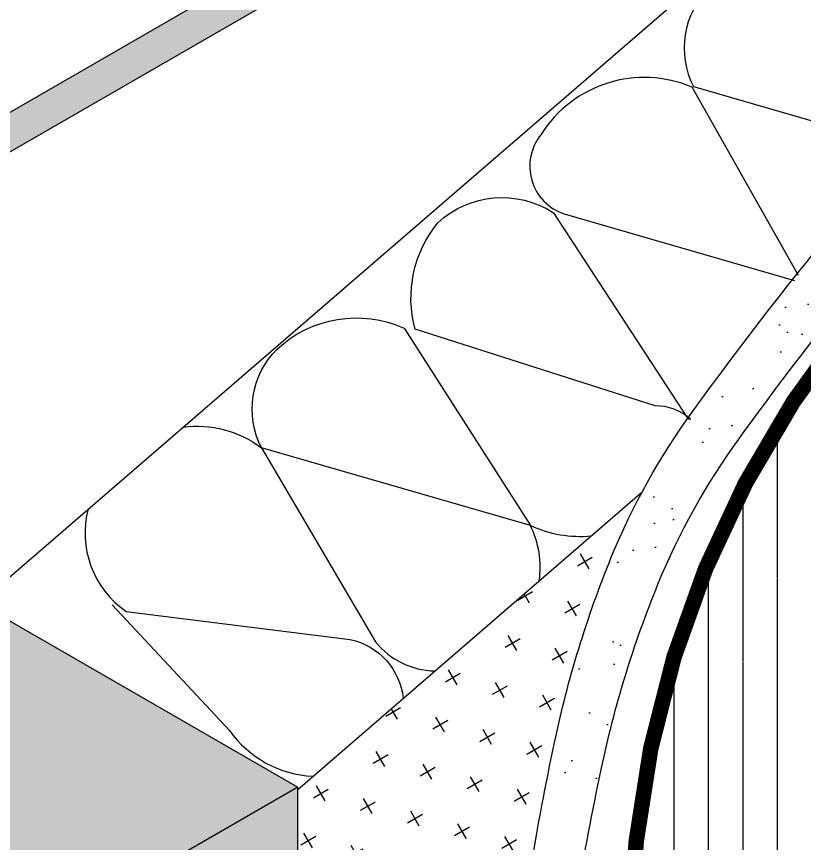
# Model space of a CAD drawing. Extents: x -27 to 167, y -65 to 64.
# Drawn here: x 105.069 to 109.642, y 49.068 to 53.867 of the extents above; entities that cross this region are included whole.
import ezdxf

# ---------------------------------------------------------------- set-up
doc = ezdxf.new("R2010")
doc.units = 0
doc.header["$LTSCALE"] = 1.5
doc.header["$MEASUREMENT"] = 0
doc.linetypes.add('DASHED', pattern=[0.75, 0.5, -0.25])
for name, color, linetype in [('INSULATION', 40, 'CONTINUOUS'), ('STRUCTURE', 252, 'CONTINUOUS'), ('STRUCTURE_SHADING', 254, 'CONTINUOUS'), ('TYVEK', 160, 'DASHED')]:
    doc.layers.add(name, color=color, linetype=linetype)

msp = doc.modelspace()

# ---------------------------------------------------------------- hatches: boundary and pattern name
at = {"layer": 'INSULATION', "linetype": 'CONTINUOUS'}
h = msp.add_hatch(dxfattribs=at)
h.set_pattern_fill('CROSS', color=256, scale=0.8, angle=30, style=0)
h.set_pattern_definition([(30, (211.24218, 2.0201), (0.07320508, 0.27320508), [0.1, -0.3]), (120, (211.31048, 2.0018), (-0.27320508, 0.07320508), [0.1, -0.3])])
h.paths.add_polyline_path([(108.191, 49.6535, -0.04506), (108.5208, 50.7288, -0.026132), (108.6993, 51.108), (106.7007, 49.3822), (106.7007, 45.4244, 0.013785), (107.2222, 46.1286, 0.055655), (107.5511, 46.7328, 0.020914), (107.7475, 47.2784, 0.044799), (107.9451, 48.1866, -0.020731)])
at = {"layer": 'STRUCTURE', "linetype": 'CONTINUOUS'}
h = msp.add_hatch(dxfattribs=at)
h.set_pattern_fill('AR-SAND', color=256, scale=0.25, style=0)
h.set_pattern_definition([(37.5, (211.24218, 2.0201), (-0.0157483, 0.481706), [0, -0.38, 0, -0.425, 0, -0.40625]), (7.5, (211.2422, 2.0201), (0.4424442, 0.7055365), [0, -0.205, 0, -0.3425, 0, -0.13125]), (327.5, (210.93468, 2.0201), (0.7785355, 0.0014148), [0, -0.125, 0, -0.45, 0, -0.5875]), (317.5, (210.9347, 2.0201), (0.7515317, 0.219419), [0, -0.0625, 0, -0.295, 0, -0.3375])])
h.paths.add_polyline_path([(114.7239, 58.6771), (114.5239, 58.7926), (101.4662, 51.2538), (101.6648, 51.1375)])
h.paths.add_polyline_path([(101.6648, 51.1375), (101.4662, 51.2538), (101.4662, 42.2641), (101.6648, 42.1494)])
h = msp.add_hatch(dxfattribs=at)
h.set_pattern_fill('AR-SAND', color=256, scale=0.25, style=0)
h.set_pattern_definition([(37.5, (134.1953, -0.2388), (-0.0157483, 0.481706), [0, -0.38, 0, -0.425, 0, -0.40625]), (7.5, (134.1953, -0.2388), (0.442444, 0.7055365), [0, -0.205, 0, -0.3425, 0, -0.13125]), (327.5, (133.8878, -0.2388), (0.7785355, 0.0014148), [0, -0.125, 0, -0.45, 0, -0.5875]), (317.5, (133.8878, -0.2388), (0.751532, 0.219419), [0, -0.0625, 0, -0.295, 0, -0.3375])])
h.paths.add_polyline_path([(107.4928, 45.9724, 0.055655), (107.8217, 46.5765, 0.020914), (108.0182, 47.1222, 0.044799), (108.2157, 48.0304, -0.020731), (108.4616, 49.4972, -0.04506), (108.7915, 50.5726, -0.06032), (109.2608, 51.4153, -0.022567), (110.4647, 52.932), (110.1941, 53.0882, 0.022567), (108.9902, 51.5715, 0.002327), (108.9684, 51.5412, -0.021532), (108.9887, 51.5237, -0.012839), (108.9642, 51.5354, 0.057538), (108.5208, 50.7288, 0.04506), (108.191, 49.6535, 0.020731), (107.9451, 48.1866, -0.044799), (107.7475, 47.2784, -0.020914), (107.5511, 46.7328, -0.055655), (107.2222, 46.1286, -0.016125), (106.6084, 45.3077, -0.033704), (106.101, 44.7538), (105.0759, 43.776), (104.2734, 43.3381), (104.544, 43.1819), (105.3465, 43.6198), (106.3716, 44.5975, 0.033704), (106.8791, 45.1515, 0.016125)])
at = {"layer": 'STRUCTURE_SHADING', "linetype": 'CONTINUOUS'}
h = msp.add_hatch(color=256, dxfattribs=at)
h.paths.add_polyline_path([(104.842, 50.4685), (103.976, 49.9685), (104.2358, 49.8185), (104.2358, 42.9717), (103.976, 43.1217), (101.9784, 41.9684), (103.8371, 40.8952), (103.8371, 41.6452), (104.2734, 41.8971), (104.2734, 43.3381), (104.842, 43.6484)])
h.paths.add_polyline_path([(104.2358, 49.8185), (103.976, 49.9685), (103.976, 43.1217), (104.2358, 42.9717)], flags=17)
h.paths.add_polyline_path([(103.976, 43.8717), (101.9784, 42.7184), (101.9784, 41.9684), (103.976, 43.1217)])
h.paths.add_polyline_path([(104.2734, 41.8971), (103.8371, 41.6452), (103.8371, 40.8952), (104.2734, 41.1471)])
h.paths.add_polyline_path([(105.5749, 49.0453), (105.8347, 48.8953), (106.7007, 49.3953), (104.8512, 50.4632), (104.842, 50.4553), (104.842, 43.6484), (105.0759, 43.776), (105.5749, 44.252)])
h.paths.add_polyline_path([(105.8347, 48.8953), (105.5749, 49.0453), (105.5749, 44.252), (105.8347, 44.4998)], flags=17)
h.paths.add_polyline_path([(106.7007, 49.3953), (105.8347, 48.8953), (105.8347, 44.4998), (106.101, 44.7538, 0.033704), (106.6084, 45.3077, 0.002339), (106.7007, 45.4244)])
at = {"layer": 'TYVEK', "linetype": 'CONTINUOUS'}
h = msp.add_hatch(dxfattribs=at)
h.set_pattern_fill('_USER', color=23, scale=0.2, angle=90, style=0, pattern_type=0)
h.set_pattern_definition([(90, (-52.31506, 106.87673), (-0.2, 1e-17), [])])
edge = h.paths.add_edge_path(flags=16)
edge.add_arc((106.6314, 40.6973), 0.1188, 2.7087, 117.2913, ccw=False)
edge.add_arc((106.478, 40.66), 0.2755, -68.959, 8.959, ccw=False)
edge.add_arc((106.5165, 40.5108), 0.1236, 182.9659, 299.2642, ccw=False)
edge.add_arc((106.675, 40.5366), 0.2838, 110.2119, 186.5185, ccw=False)
edge = h.paths.add_edge_path(flags=16)
edge.add_arc((113.6792, 53.5374), 0.1236, 182.9659, 299.2642)
edge.add_arc((113.6407, 53.6866), 0.2755, 291.041, 368.959)
edge.add_arc((113.7941, 53.7239), 0.1188, 2.7087, 117.2913)
edge.add_arc((113.8377, 53.5632), 0.2838, 110.2119, 186.5185)
edge = h.paths.add_edge_path()
edge.add_line((110.2586, 52.4842), (117.5627, 56.6944))
edge.add_line((117.5627, 56.6944), (117.5627, 54.091))
edge.add_line((111.2092, 50.4228), (117.5772, 54.0994))
edge.add_line((111.2092, 50.4228), (110.2889, 48.8306))
edge.add_line((110.2889, 48.8306), (110.2889, 41.4356))
edge.add_line((110.2889, 41.4356), (105.8855, 38.8933))
edge.add_line((105.8855, 38.8933), (105.8855, 43.8526))
edge.add_arc((101.9052, 49.3334), 6.7736, 305.98873, 353.21924)
edge.add_arc((114.4598, 48.4478), 5.829, 136.14483, 179.1566)

# ---------------------------------------------------------------- linework, layer by layer
at = {"layer": 'INSULATION'}
for points in [[(104.842, 50.4553), (110.9669, 55.7445), (111.0879, 55.8144)], [(106.7007, 49.3822), (108.6993, 51.108)]]:
    msp.add_lwpolyline(points, dxfattribs=at)
for points in [[(110.4175, 53.229), (109.8248, 54.155, 0.302249), (109.0884, 54.0334, 0.325477), (108.9979, 53.4605), (110.22, 53.1067)], [(109.6065, 52.3646), (108.9901, 53.4569, 0.367865), (108.1135, 53.1828, 0.526667), (108.2481, 52.7217), (109.5841, 52.3361)], [(108.981, 51.5307, 0.181591), (108.7755, 51.6083), (107.3816, 52.052, -0.239933), (107.5136, 52.6705, -0.341802), (108.1844, 52.7287), (108.9637, 51.5357, 0.008142), (108.9792, 51.5281)], [(108.1025, 50.5927, 0.152021), (108.0515, 50.9127), (106.491, 51.3645, -0.325477), (106.5814, 51.9373, -0.302249), (107.3179, 52.059), (108.0515, 50.9127, 0.130237), (108.4043, 50.8532)], [(106.0344, 51.485, -0.193339), (106.491, 51.3645), (107.1522, 50.2393, 0.221757), (107.4965, 50.0694)], [(105.4856, 51.0111, 0.316806), (105.7052, 50.4149), (107.0052, 50.2514, -0.326313), (107.3128, 49.9107)], [(105.6238, 50.4526), (106.3056, 49.7236, 0.231033), (106.7887, 49.4581)]]:
    msp.add_lwpolyline(points, format="xyb", dxfattribs=at)
at = {"layer": 'STRUCTURE'}
for p, q in [((101.4662, 51.2538), (114.5239, 58.7926)), ((114.7239, 58.6771), (101.6648, 51.1375)), ((106.7007, 49.3953), (105.8347, 48.8953))]:
    msp.add_line(p, q, dxfattribs=at)
at = {"layer": 'STRUCTURE', "linetype": 'CONTINUOUS'}
for p in [(104.842, 50.4685), (106.7007, 45.4244)]:
    msp.add_line(p, (106.7007, 49.3953), dxfattribs=at)
at = {"layer": 'STRUCTURE'}
for points in [[(105.0759, 43.776), (106.101, 44.7538, 0.033704), (106.6084, 45.3077, 0.016125), (107.2222, 46.1286, 0.055655), (107.5511, 46.7328, 0.020914), (107.7475, 47.2784, 0.044799), (107.9451, 48.1866, -0.020731), (108.191, 49.6535, -0.04506), (108.5208, 50.7288, -0.06032), (108.9902, 51.5715, -0.022567), (110.1941, 53.0882)], [(105.3465, 43.6198), (106.3716, 44.5975, 0.033704), (106.8791, 45.1515, 0.016125), (107.4928, 45.9724, 0.055655), (107.8217, 46.5765, 0.020914), (108.0182, 47.1222, 0.044799), (108.2157, 48.0304, -0.020731), (108.4616, 49.4972, -0.04506), (108.7915, 50.5726, -0.06032), (109.2608, 51.4153, -0.022567), (110.4647, 52.932)]]:
    msp.add_lwpolyline(points, format="xyb", dxfattribs=at)
at = {"layer": 'TYVEK', "color": 23, "const_width": 0.09}
msp.add_lwpolyline([(110.2565, 52.4863, 0.189909), (108.6314, 48.5336)], format="xyb", dxfattribs=at)

doc.saveas('drawing.dxf')
